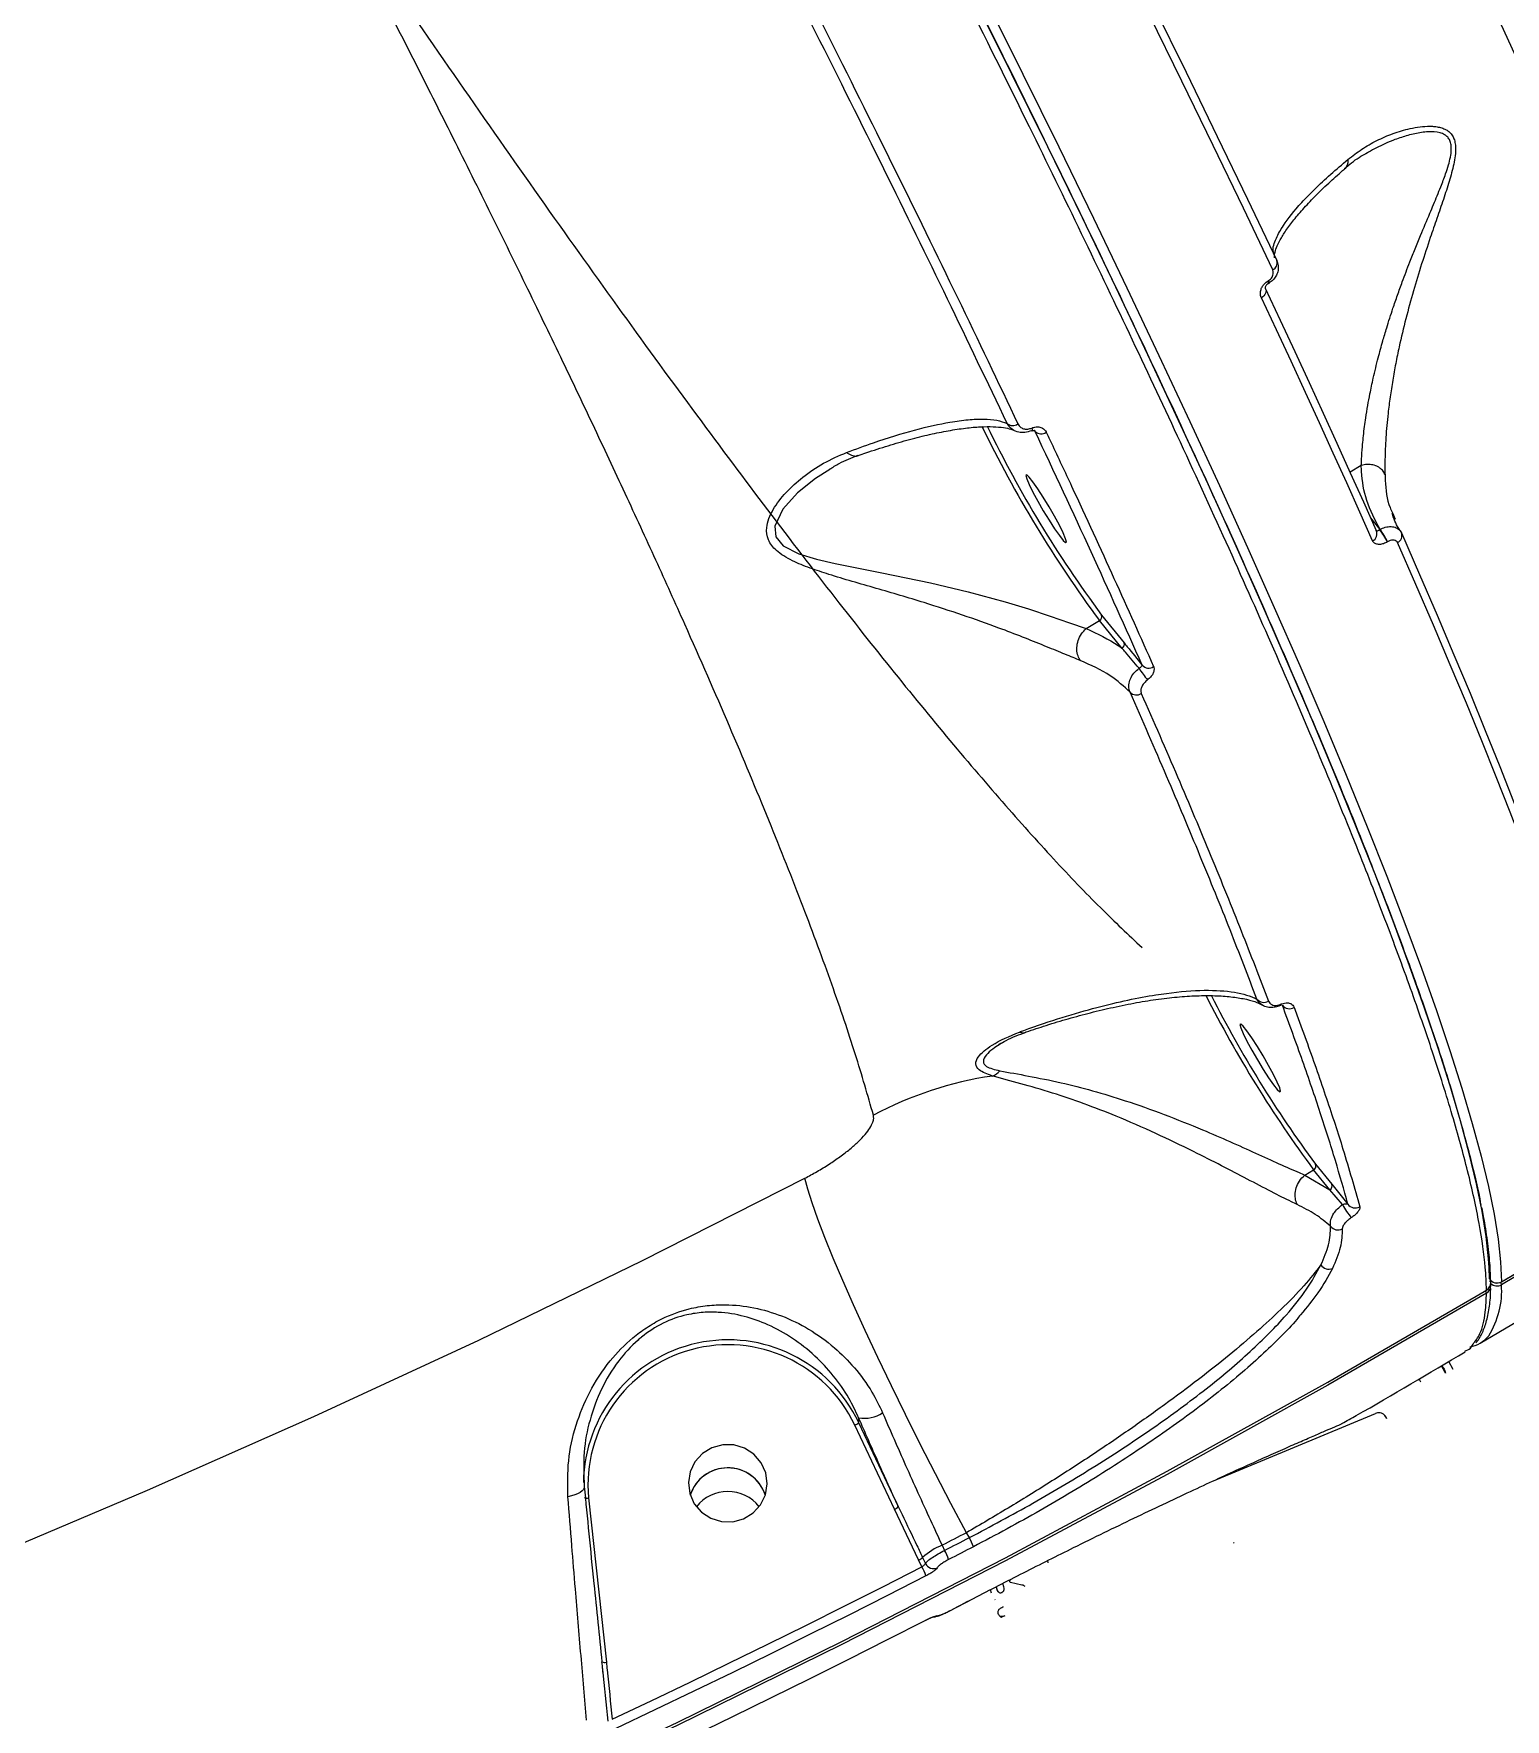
# Model space of a CAD drawing. Header units: millimetres. Extents: x -8607 to 7621, y -5747 to 4382.
# Drawn here: x 4200.6 to 4368.8, y -161.2 to 31.4 of the extents above; entities that cross this region are included whole.
import ezdxf

# ---------------------------------------------------------------- set-up
doc = ezdxf.new("R2010")
doc.units = ezdxf.units.MM
doc.layers.add('DIKOM_ОБЪЕКТ', color=7, linetype='Continuous')

msp = doc.modelspace()

# ---------------------------------------------------------------- linework, layer by layer
at = {"layer": 'DIKOM_ОБЪЕКТ', "color": 7, "linetype": 'Continuous', "lineweight": 15}
for p, q in [((4368.348, -111.213), (4783.217, 134.29)), ((4783.222, 133.96), (4368.353, -111.543)), ((4368.354, -111.196), (4783.223, 134.306)), ((4352.962, 17.744), (4352.841, 17.67)), ((4341.645, 3.131), (4341.734, 3.183)), ((4341.734, 2.86), (4341.822, 2.913)), ((4315.058, -14.049), (4314.892, -13.928)), ((4352.327, -17.961), (4351.049, -18.718)), ((4352.327, -17.961), (4352.334, -17.958)), ((4353.379, -23.921), (4354.458, -25.264)), ((4355.889, -23.35), (4356.217, -24.08)), ((4354.458, -25.264), (4354.486, -25.247)), ((4355.331, -26.663), (4355.303, -26.68)), ((4320.881, -36.578), (4320.885, -36.575)), ((4320.885, -36.575), (4322.413, -35.671)), ((4324.985, -38.833), (4322.413, -35.671)), ((4322.643, -35.037), (4325.214, -38.198)), ((4347.114, -97.781), (4348.96, -100.05)), ((4345.88, -99.01), (4345.883, -99.008)), ((4345.883, -99.008), (4346.884, -98.415)), ((4345.883, -99.008), (4348.73, -100.685)), ((4348.73, -100.685), (4346.884, -98.415)), ((4348.96, -100.05), (4350.8, -102.323)), ((4350.194, -102.384), (4348.73, -100.685)), ((4366.981, -110.86), (4366.944, -109.564)), ((4365.932, -118.21), (4380.08, -109.838)), ((4366.985, -110.873), (4366.981, -110.86)), ((4368.348, -111.213), (4368.354, -111.196)), ((4366.638, -112.152), (4366.632, -112.169)), ((4361.92, -121.588), (4361.483, -120.796)), ((4362.845, -121.227), (4362.332, -120.299)), ((4359.149, -122.676), (4358.934, -122.287)), ((4361.975, -121.657), (4361.92, -121.588)), ((4294.881, -126.738), (4294.881, -127.285)), ((4335.451, -133.931), (4353.959, -126.249)), ((4355.082, -126.563), (4355.027, -126.494)), ((4355.223, -126.823), (4355.168, -126.754)), ((4298.958, -137.18), (4294.428, -127.579)), ((4294.881, -127.285), (4299.411, -136.886)), ((4264.008, -135.888), (4266.04, -154.677)), ((4301.738, -142.975), (4298.958, -137.18)), ((4307.531, -140.439), (4307.19, -139.881)), ((4304.42, -141.314), (4304.699, -141.904)), ((4337.794, -141.066), (4337.739, -140.997)), ((4302.113, -143.77), (4301.738, -142.975)), ((4302.185, -142.698), (4302.513, -143.393)), ((4310.603, -146.104), (4310.675, -146.32)), ((4310.659, -146.173), (4310.603, -146.104)), ((4310.73, -146.389), (4310.659, -146.173)), ((4310.73, -146.389), (4310.675, -146.32)), ((4311.382, -145.741), (4311.352, -145.687)), ((4311.453, -145.957), (4311.382, -145.741)), ((4312.223, -145.517), (4313.545, -145.822)), ((4313.894, -146.036), (4313.839, -145.967)), ((4305.156, -148.861), (4307.991, -147.396)), ((4307.991, -147.396), (4307.996, -147.386)), ((4310.074, -146.781), (4309.944, -146.387)), ((4310.43, -147.49), (4310.485, -147.559)), ((4305.156, -148.861), (4305.162, -148.851)), ((4310.949, -149.329), (4311.004, -149.398)), ((4311.284, -149.534), (4311.228, -149.465))]:
    msp.add_line(p, q, dxfattribs=at)
at = {"layer": 'DIKOM_ОБЪЕКТ', "color": 7, "linetype": 'Continuous', "lineweight": 15, "flags": 128}
for points in [[(4312.776, 65.881), (4316.893, 57.824), (4320.906, 49.901), (4324.814, 42.117), (4328.613, 34.477), (4332.3, 26.986), (4335.873, 19.651), (4339.329, 12.475), (4342.667, 5.464)], [(4342.202, 4.414), (4338.856, 11.44), (4335.392, 18.631), (4331.811, 25.983), (4328.116, 33.49), (4324.309, 41.147), (4320.393, 48.948), (4316.37, 56.889), (4312.244, 64.964)], [(4366.944, -109.564), (4366.881, -108.586), (4366.598, -106.017), (4366.134, -103.154), (4365.489, -99.999), (4364.664, -96.556), (4363.658, -92.828), (4362.474, -88.816), (4361.112, -84.525), (4359.573, -79.959), (4357.858, -75.121), (4355.97, -70.015), (4353.909, -64.646), (4351.677, -59.018), (4349.276, -53.135), (4346.708, -47.004), (4343.976, -40.628), (4341.082, -34.014), (4338.027, -27.167), (4334.815, -20.092), (4331.449, -12.796), (4327.93, -5.285), (4324.263, 2.435), (4320.45, 10.358), (4316.494, 18.476), (4312.399, 26.783), (4308.169, 35.272)], [(4309.4, 35.284), (4313.641, 26.775), (4317.746, 18.448), (4321.711, 10.31), (4325.533, 2.369), (4329.209, -5.37), (4332.736, -12.899), (4336.111, -20.212), (4339.33, -27.304), (4342.392, -34.167), (4345.294, -40.797), (4348.032, -47.188), (4350.606, -53.334), (4353.012, -59.231), (4355.25, -64.872), (4357.316, -70.254), (4359.209, -75.372), (4360.927, -80.222), (4362.47, -84.799), (4363.836, -89.1), (4365.023, -93.121), (4366.03, -96.859), (4366.858, -100.31), (4367.504, -103.472), (4367.969, -106.342), (4368.253, -108.917), (4368.354, -111.196)], [(4367.718, 33.721), (4370.819, 26.908), (4373.762, 20.323), (4376.545, 13.973), (4379.163, 7.862), (4381.616, 1.998), (4383.901, -3.615), (4386.016, -8.972), (4387.958, -14.067), (4389.726, -18.895), (4391.319, -23.453), (4392.734, -27.736), (4393.971, -31.74), (4395.028, -35.462)], [(4341.345, 2.304), (4341.411, 2.178), (4341.442, 2.038), (4341.435, 1.889), (4341.393, 1.736), (4341.315, 1.585), (4341.206, 1.443), (4341.069, 1.314), (4340.91, 1.204)], [(4341.345, 2.304), (4343.055, -1.334), (4344.729, -4.922), (4346.368, -8.46), (4347.972, -11.948), (4349.54, -15.385), (4351.072, -18.77), (4352.568, -22.102), (4354.027, -25.381)], [(4341.712, 2.866), (4341.728, 2.859), (4341.734, 2.86)], [(4353.622, -26.547), (4352.16, -23.26), (4350.66, -19.92), (4349.125, -16.527), (4347.553, -13.082), (4345.945, -9.586), (4344.302, -6.039), (4342.624, -2.442), (4340.91, 1.204)], [(4314.67, -13.978), (4314.658, -13.981), (4314.63, -13.976)], [(4314.681, -13.66), (4314.697, -13.74), (4314.706, -13.81), (4314.709, -13.869), (4314.706, -13.916), (4314.696, -13.951), (4314.68, -13.973), (4314.67, -13.978)], [(4291.571, -18.397), (4289.929, -19.417), (4287.887, -21.068), (4286.212, -22.948), (4285.305, -24.865), (4285.411, -26.1), (4286.25, -27.119), (4288.055, -28.04), (4290.043, -28.646), (4292.181, -29.138), (4297.547, -30.209), (4303.087, -31.34), (4307.412, -32.367), (4311.629, -33.515), (4314.286, -34.324), (4316.774, -35.141), (4318.977, -35.907), (4320.881, -36.578), (4320.881, -36.578), (4320.881, -36.578)], [(4313.991, -19.082), (4314.085, -19.455), (4314.359, -20.107), (4314.791, -20.982), (4315.346, -22.012), (4315.979, -23.112), (4316.639, -24.193), (4317.272, -25.168), (4317.827, -25.958), (4318.259, -26.498), (4318.533, -26.745), (4318.627, -26.679), (4318.533, -26.306), (4318.259, -25.654), (4317.827, -24.779), (4317.272, -23.749), (4316.639, -22.649), (4315.979, -21.568), (4315.346, -20.593), (4314.791, -19.803), (4314.359, -19.263), (4314.085, -19.016), (4313.991, -19.082)], [(4370.816, -61.405), (4369.33, -57.532), (4367.755, -53.525), (4366.091, -49.385), (4364.341, -45.113), (4362.504, -40.712), (4360.581, -36.183), (4358.573, -31.529), (4356.481, -26.752)], [(4356.915, -25.632), (4359.002, -30.399), (4361.006, -35.043), (4362.925, -39.561), (4364.758, -43.953), (4366.504, -48.215), (4368.164, -52.346), (4369.735, -56.345), (4371.218, -60.209)], [(4343.148, -79.486), (4343.145, -79.527), (4343.139, -79.563), (4343.129, -79.592), (4343.117, -79.615), (4343.101, -79.632), (4343.081, -79.642), (4343.059, -79.646), (4343.034, -79.644)], [(4338.462, -81.826), (4338.556, -82.2), (4338.83, -82.851), (4339.262, -83.727), (4339.817, -84.756), (4340.45, -85.856), (4341.11, -86.938), (4341.743, -87.913), (4342.298, -88.702), (4342.73, -89.242), (4343.004, -89.489), (4343.098, -89.424), (4343.004, -89.05), (4342.73, -88.399), (4342.298, -87.523), (4341.743, -86.493), (4341.11, -85.393), (4340.45, -84.312), (4339.817, -83.337), (4339.262, -82.547), (4338.83, -82.007), (4338.556, -81.76), (4338.462, -81.826)], [(4194.417, -143.113), (4213.59, -135.031), (4232.614, -126.614), (4251.483, -117.863), (4270.189, -108.782), (4288.728, -99.374)], [(4307.19, -139.881), (4305.412, -136.525), (4303.651, -133.136), (4301.922, -129.746), (4300.24, -126.384), (4298.622, -123.083), (4297.083, -119.871), (4295.635, -116.778), (4294.293, -113.833), (4293.068, -111.063), (4291.972, -108.491), (4291.015, -106.143), (4290.205, -104.039), (4289.551, -102.199), (4289.057, -100.639), (4288.728, -99.374)], [(4197.185, -195.236), (4216.639, -187.309), (4235.95, -179.049), (4255.112, -170.459), (4274.12, -161.543), (4292.967, -152.302), (4311.648, -142.74), (4330.157, -132.858), (4348.489, -122.662), (4366.638, -112.152)], [(4366.638, -112.5), (4348.489, -123.009), (4330.157, -133.206), (4311.648, -143.087), (4292.967, -152.65), (4274.12, -161.891), (4255.112, -170.807), (4235.95, -179.397), (4216.639, -187.656), (4197.185, -195.584)], [(4349.952, -127.489), (4349.988, -127.477), (4350.16, -127.399)], [(4275.581, -135.403), (4276.096, -136.558), (4276.92, -137.524), (4277.987, -138.222), (4279.21, -138.596), (4280.491, -138.615), (4281.725, -138.278), (4282.813, -137.612), (4283.666, -136.671), (4284.216, -135.531), (4284.417, -134.286), (4284.254, -133.035), (4283.74, -131.879), (4282.916, -130.914), (4281.849, -130.216), (4280.625, -129.842), (4279.345, -129.823), (4278.11, -130.16), (4277.023, -130.826), (4276.169, -131.767), (4275.62, -132.906), (4275.418, -134.152), (4275.581, -135.403)], [(4263.511, -134.584), (4263.499, -134.758), (4263.415, -134.935), (4263.26, -135.109), (4263.04, -135.275), (4262.761, -135.429), (4262.43, -135.565), (4262.058, -135.68), (4261.656, -135.771)], [(4307.19, -139.881), (4306.844, -140.061), (4306.498, -140.24), (4306.152, -140.419), (4305.806, -140.598), (4305.459, -140.777), (4305.113, -140.956), (4304.767, -141.135), (4304.42, -141.314)], [(4304.699, -141.904), (4305.053, -141.721), (4305.407, -141.538), (4305.761, -141.355), (4306.115, -141.172), (4306.469, -140.989), (4306.823, -140.806), (4307.177, -140.623), (4307.531, -140.439)], [(4307.996, -141.476), (4307.642, -141.66), (4307.288, -141.843), (4306.934, -142.027), (4306.58, -142.21), (4306.225, -142.393), (4305.871, -142.576), (4305.516, -142.759), (4305.162, -142.942)], [(4266.702, -161.192), (4271.16, -159.077), (4275.609, -156.944), (4280.049, -154.793), (4284.48, -152.624), (4288.902, -150.437), (4293.315, -148.233), (4297.718, -146.01), (4302.113, -143.77)], [(4302.574, -144.811), (4298.176, -147.053), (4293.769, -149.277), (4289.352, -151.483), (4284.926, -153.672), (4280.492, -155.842), (4276.048, -157.995), (4271.595, -160.13), (4267.134, -162.247)], [(4305.162, -148.851), (4305.516, -148.669), (4305.871, -148.486), (4306.225, -148.303), (4306.579, -148.119), (4306.934, -147.936), (4307.288, -147.753), (4307.642, -147.569), (4307.996, -147.386)], [(4267.134, -167.287), (4271.595, -165.17), (4276.048, -163.035), (4280.492, -160.883), (4284.926, -158.712), (4289.352, -156.523), (4293.769, -154.317), (4298.176, -152.093), (4302.574, -149.851)]]:
    msp.add_lwpolyline(points, dxfattribs=at)
at = {"layer": 'DIKOM_ОБЪЕКТ', "color": 7, "linetype": 'Continuous', "lineweight": 15}
for centre, radius, start, end in [((4341.883, 5.183), 0.833, 292.48477, 19.72294), ((4341.178, 2.829), 0.557, 3.26547, 32.90783), ((4341.267, 2.881), 0.557, 3.26547, 32.90783), ((4434.238, 47.215), 139.194, 205.83138, 216.54618), ((4431.585, 45.639), 135.562, 205.83602, 216.52127), ((4312.5, -12.378), 1.001, 228.60307, 305.77301), ((4315.748, -13.35), 0.982, 225.40355, 306.28889), ((4353.279, -25.775), 0.845, 293.95947, 27.75039), ((4347.764, -30.221), 8.329, 25.15974, 36.51945), ((4347.792, -30.204), 8.329, 25.15974, 36.51945), ((4356.12, -25.968), 0.863, 294.72959, 22.88761), ((4322.184, -35.229), 0.498, 297.41345, 22.80667), ((4324.755, -38.391), 0.498, 297.41356, 22.80558), ((4337.353, -34.537), 12.323, 212.19543, 219.87943), ((4328.027, -40.106), 0.986, 221.54762, 304.7385), ((4326.629, -43.157), 0.999, 224.01271, 304.16186), ((4460.773, -14.234), 141.623, 206.96268, 216.46998), ((4454.17, -18.246), 133.367, 206.86778, 216.60938), ((4341.176, -78.275), 1.005, 219.33763, 302.15674), ((4344.116, -79.01), 1, 216.55056, 302.33168), ((4316.353, -129.373), 42.134, 98.44632, 118.00319), ((4309.339, -85.605), 2.247, 291.54565, 318.48661), ((4346.655, -97.974), 0.498, 297.41345, 22.80667), ((4348.501, -100.243), 0.498, 297.41356, 22.80558), ((4356.109, -99.49), 6.585, 206.071, 221.8073), ((4351.638, -101.762), 1.008, 213.81237, 300.9263), ((4349.661, -104.254), 1.033, 215.94701, 298.92142), ((4348.616, -108.68), 1.08, 213.9031, 292.68313), ((4366.124, -111.308), 1, 300.56828, 0.40151), ((4366.142, -111.305), 0.981, 300.33355, 0.33633), ((4366.142, -111.653), 0.982, 300.34742, 0.1661), ((4358.858, -112.258), 9.522, 327.53283, 4.30806), ((4367.839, -110.329), 1.008, 211.73728, 300.69229), ((4367.839, -110.352), 1, 211.38327, 300.61533), ((4367.471, -111.478), 0.57, 129.31188, 146.60104), ((4366.124, -111.655), 1, 359.58905, 9.98501), ((4367.838, -110.673), 1.011, 224.77589, 300.60052), ((4367.243, -111.804), 1.14, 13.24172, 28.20326), ((4365.507, -112.768), 1.163, 13.30872, 28.31702), ((4364.137, -115.176), 3.521, 279.66738, 321.47473), ((4279.947, -134.371), 16.531, 25.38346, 179.17185), ((4279.951, -134.416), 16.011, 25.2793, 185.27324), ((4295.575, -123.097), 3.706, 259.21248, 303.47352), ((4294.085, -126.554), 1.081, 288.49645, 317.45379), ((4279.918, -136.98), 4.516, 19.46109, 162.321), ((4279.918, -136.985), 4.518, 18.34384, 161.65616), ((4263.808, -135.163), 0.752, 246.66106, 285.38877), ((4279.918, -139.696), 4.537, 37.94324, 142.05676), ((4298.615, -136.155), 1.081, 288.49645, 317.45379), ((4302.899, -143.142), 5.362, 18.09482, 30.26447), ((4306.961, -147.914), 7.072, 111.05208, 132.47827), ((4300.034, -144.607), 5.391, 17.99456, 30.09948), ((4301.23, -141.655), 1.414, 291.05208, 312.47827), ((4297.462, -146.454), 5.369, 17.81951, 29.98793), ((4303.441, -142.939), 1.033, 206.08188, 294.51387), ((4303.398, -148.481), 0.992, 273.78976, 298.36781), ((4265.84, -153.953), 0.752, 246.66106, 285.38877)]:
    msp.add_arc(centre, radius, start, end, dxfattribs=at)
for points, knots in [([(4366.638, -112.152), (4366.609, -111.312), (4366.534, -109.106), (4365.893, -104.69), (4364.62, -98.86), (4362.82, -92.291), (4360.625, -85.303), (4358.035, -77.805), (4355.136, -69.97), (4351.632, -61.002), (4347.439, -50.781), (4342.55, -39.378), (4337.296, -27.552), (4331.891, -15.739), (4326.248, -3.708), (4320.481, 8.331), (4314.004, 21.6), (4306.755, 36.173), (4298.81, 51.85), (4290.691, 67.604), (4282.687, 82.909), (4274.627, 98.116), (4266.642, 113.003), (4258.041, 128.857), (4248.803, 145.69), (4239.078, 163.198), (4229.4, 180.43), (4220.081, 196.851), (4210.895, 212.883), (4201.967, 228.323), (4192.249, 244.982), (4181.733, 262.834), (4170.62, 281.497), (4159.748, 299.566), (4149.445, 316.52), (4139.443, 332.821), (4129.861, 348.291), (4119.732, 364.494), (4109.086, 381.345), (4098.159, 398.439), (4087.655, 414.681), (4077.868, 429.637), (4068.52, 443.755), (4059.713, 456.9), (4051.047, 469.689), (4045.461, 477.797), (4042.613, 481.931)], [0, 0, 0, 0, 0.0156509, 0.0410528, 0.0664547, 0.0899044, 0.1133542, 0.1348277, 0.1563011, 0.1771003, 0.2025022, 0.227904, 0.2513538, 0.2748036, 0.2962771, 0.3177505, 0.3385497, 0.3639515, 0.3893534, 0.4128032, 0.436253, 0.4577264, 0.4791999, 0.4999991, 0.5244807, 0.5489623, 0.5715463, 0.5941304, 0.614795, 0.6354597, 0.6554668, 0.6808687, 0.7062706, 0.7297205, 0.7531703, 0.7746438, 0.7961173, 0.8169165, 0.8423185, 0.8677204, 0.8911702, 0.9146201, 0.9360936, 0.9575671, 0.9783663, 1, 1, 1, 1]), ([(4043.726, 481.867), (4046.567, 477.742), (4052.933, 468.502), (4063.171, 453.363), (4074.389, 436.534), (4085.872, 419.059), (4097.557, 401.036), (4109.392, 382.544), (4121.342, 363.637), (4133.388, 344.34), (4145.509, 324.691), (4157.667, 304.755), (4169.804, 284.625), (4181.864, 264.395), (4193.662, 244.375), (4205.18, 224.603), (4216.411, 205.105), (4227.467, 185.689), (4238.303, 166.438), (4248.87, 147.437), (4259.266, 128.503), (4269.456, 109.686), (4279.413, 91.028), (4288.984, 72.818), (4298.123, 55.139), (4306.788, 38.074), (4314.948, 21.683), (4322.578, 6.007), (4329.677, -8.942), (4336.226, -23.125), (4342.197, -36.477), (4347.56, -48.934), (4351.994, -59.72), (4355.615, -69), (4358.555, -76.973), (4361.065, -84.28), (4363.18, -91.012), (4364.804, -97.009), (4365.737, -100.829), (4365.989, -102.409), (4365.995, -102.451)], [0, 0, 0, 0, 0.0226412, 0.0507262, 0.0788997, 0.1071183, 0.1353369, 0.1635104, 0.1915954, 0.2196804, 0.2478539, 0.2760725, 0.3042911, 0.3324646, 0.3605496, 0.3875994, 0.4147283, 0.4418974, 0.4690665, 0.4961954, 0.5232452, 0.5513301, 0.5795036, 0.6077221, 0.6359406, 0.6641141, 0.692199, 0.7202839, 0.7484574, 0.7766759, 0.8048944, 0.8330679, 0.8611528, 0.8839097, 0.9066901, 0.9294705, 0.9522274, 0.9757827, 0.9993641, 1, 1, 1, 1]), ([(4296.57, -92.172), (4295.92, -89.904), (4294.617, -85.36), (4291.892, -77.339), (4288.603, -68.441), (4284.695, -58.591), (4280.191, -47.837), (4275.783, -37.775), (4271.729, -28.795), (4268.219, -21.174), (4264.51, -13.269), (4260.625, -5.126), (4256.575, 3.23), (4252.362, 11.798), (4247.971, 20.609), (4243.418, 29.63), (4238.714, 38.839), (4233.069, 49.767), (4226.371, 62.563), (4218.602, 77.184), (4210.612, 92.012), (4202.542, 106.797), (4194.333, 121.652), (4186.067, 136.439), (4177.419, 151.739), (4168.391, 167.534), (4159.036, 183.718), (4149.614, 199.837), (4140.283, 215.631), (4130.967, 231.236), (4121.749, 246.52), (4112.263, 262.088), (4102.525, 277.903), (4092.602, 293.836), (4082.776, 309.439), (4073.202, 324.471), (4063.794, 339.075), (4054.627, 353.142), (4045.767, 366.576), (4037.212, 379.403), (4031.716, 387.521), (4028.965, 391.584)], [0, 0, 0, 0, 0.0313442, 0.0627863, 0.0943729, 0.1260597, 0.1578952, 0.1898332, 0.2088969, 0.2279605, 0.2471123, 0.2662641, 0.2851552, 0.3040463, 0.3230231, 0.3419999, 0.3608337, 0.3796886, 0.4078365, 0.436055, 0.4634313, 0.4908725, 0.5172469, 0.5436791, 0.5696677, 0.5978616, 0.6261261, 0.6535469, 0.6810325, 0.7074494, 0.733924, 0.7599541, 0.788218, 0.8165526, 0.8440412, 0.8715946, 0.8980763, 0.9246157, 0.9507092, 0.9753315, 1, 1, 1, 1]), ([(4233.676, 48.57), (4235.275, 46.198), (4240.163, 38.942), (4248.051, 27.475), (4257.32, 14.196), (4266.253, 1.654), (4274.842, -10.159), (4283.043, -21.18), (4290.819, -31.357), (4298.142, -40.652), (4304.988, -49.029), (4311.36, -56.5), (4317.229, -63.023), (4322.603, -68.647), (4325.723, -71.563), (4327.275, -73.013)], [0, 0, 0, 0, 0.0388443, 0.1187901, 0.1987359, 0.2789336, 0.3592597, 0.4395858, 0.5197836, 0.5997294, 0.679675, 0.7598727, 0.8401987, 0.9205247, 1, 1, 1, 1]), ([(4311.838, -13.129), (4309.607, -8.444), (4305.138, 0.939), (4297.803, 15.899), (4290.043, 31.455), (4284.48, 42.343), (4281.695, 47.795)], [0, 0, 0, 0, 0.24825048, 0.49719022, 0.74823869, 1, 1, 1, 1]), ([(4282.873, 47.875), (4285.626, 42.486), (4291.14, 31.693), (4298.89, 16.163), (4306.285, 1.086), (4310.816, -8.427), (4313.085, -13.19)], [0, 0, 0, 0, 0.2482503, 0.4971899, 0.7482385, 1, 1, 1, 1]), ([(4350.809, 17.024), (4351.325, 17.425), (4352.362, 18.231), (4354.099, 19.212), (4355.952, 20.02), (4357.627, 20.521), (4359.047, 20.775), (4359.993, 20.838), (4360.731, 20.799), (4361.272, 20.713), (4361.787, 20.554), (4362.243, 20.307), (4362.618, 19.962), (4362.892, 19.522), (4363.059, 18.98), (4363.127, 18.295), (4363.075, 17.458), (4362.85, 16.184), (4362.389, 14.512), (4361.712, 12.44), (4360.974, 10.297), (4360.132, 7.843), (4359.219, 5.082), (4358.273, 1.988), (4357.405, -1.177), (4356.743, -3.957), (4356.258, -6.306), (4355.91, -8.226), (4355.616, -10.128), (4355.396, -11.857), (4355.241, -13.399), (4355.135, -14.765), (4355.065, -16.067), (4355.033, -17.211), (4355.026, -18.203), (4355.037, -18.747), (4355.042, -19.019)], [0, 0, 0, 0, 0.04552032, 0.09131522, 0.13793838, 0.18486023, 0.21185712, 0.23899696, 0.25267288, 0.26640942, 0.28044066, 0.29465043, 0.30771767, 0.32111507, 0.33419863, 0.34763977, 0.36523706, 0.38321304, 0.41819027, 0.45374198, 0.4902483, 0.52692351, 0.57630503, 0.62601628, 0.67688741, 0.72823822, 0.75922688, 0.79037479, 0.8220959, 0.85405422, 0.87926249, 0.90462958, 0.93054678, 0.95667851, 0.97826808, 1, 1, 1, 1]), ([(4352.334, -17.958), (4352.334, -17.957), (4352.342, -17.698), (4352.365, -17.149), (4352.416, -16.327), (4352.511, -15.146), (4352.648, -13.892), (4352.86, -12.381), (4353.063, -11.134), (4353.343, -9.624), (4353.727, -7.808), (4354.22, -5.781), (4354.746, -3.857), (4355.305, -1.974), (4355.866, -0.227), (4356.469, 1.528), (4357.108, 3.299), (4357.783, 5.069), (4358.486, 6.834), (4359.248, 8.691), (4360.101, 10.714), (4360.877, 12.556), (4361.486, 14.059), (4361.932, 15.233), (4362.3, 16.364), (4362.534, 17.292), (4362.639, 18.07), (4362.611, 18.711), (4362.475, 19.199), (4362.22, 19.591), (4361.841, 19.892), (4361.119, 20.178), (4360.382, 20.212), (4359.592, 20.159), (4358.765, 20.054), (4357.487, 19.749), (4356.153, 19.291), (4355.023, 18.82), (4354.071, 18.36), (4353.38, 18.002), (4353.02, 17.78), (4352.962, 17.744)], [0, 0, 0, 0, 0.00002531, 0.02294615, 0.04601189, 0.06303856, 0.10783128, 0.12889269, 0.15719088, 0.18274556, 0.21696262, 0.26054999, 0.29569823, 0.3230087, 0.36396515, 0.3915637, 0.41958732, 0.46182464, 0.48998285, 0.51858889, 0.56672645, 0.60557905, 0.62520127, 0.65463833, 0.67481439, 0.69303066, 0.71161158, 0.72467386, 0.73817877, 0.7511871, 0.76468217, 0.78105243, 0.81831423, 0.82271602, 0.84217146, 0.88127253, 0.91897269, 0.944109, 0.96943956, 0.99505189, 1, 1, 1, 1]), ([(4350.41, 15.993), (4350.946, 16.438), (4351.742, 17.099), (4352.66, 17.587), (4352.96, 17.746)], [0, 0, 0, 0, 0.6740048, 1, 1, 1, 1]), ([(4342.392, 6.207), (4342.344, 6.312), (4342.136, 6.764), (4342.494, 7.873), (4343.475, 9.68), (4345.008, 11.59), (4346.988, 13.624), (4348.736, 15.264), (4350.134, 16.451), (4350.809, 17.024)], [0, 0, 0, 0, 0.0605008, 0.2609559, 0.4178038, 0.6500446, 0.7688224, 0.8884817, 1, 1, 1, 1]), ([(4342.418, 5.793), (4342.418, 5.793), (4342.416, 5.794), (4342.388, 5.869), (4342.414, 6.271), (4342.608, 6.926), (4343.022, 7.808), (4343.679, 8.875), (4344.591, 10.105), (4345.751, 11.466), (4347.154, 12.938), (4348.683, 14.416), (4349.858, 15.448), (4350.396, 15.92)], [0, 0, 0, 0, 0.0253486, 0.1318445, 0.2250337, 0.3239564, 0.4226839, 0.5234113, 0.6243507, 0.7243543, 0.822679, 0.9189263, 1, 1, 1, 1]), ([(4350.809, 17.024), (4350.811, 16.96), (4350.818, 16.752), (4350.765, 16.467), (4350.639, 16.195), (4350.52, 16.023), (4350.424, 15.947), (4350.393, 15.923)], [0, 0, 0, 0, 0.1428954, 0.4647566, 0.6787141, 0.8988764, 1, 1, 1, 1]), ([(4341.734, 3.183), (4341.812, 3.237), (4341.968, 3.345), (4342.139, 3.568), (4342.252, 3.817), (4342.292, 4.096), (4342.254, 4.296), (4342.208, 4.398), (4342.202, 4.414)], [0, 0, 0, 0, 0.1673343, 0.3344543, 0.509132, 0.7130655, 0.9577286, 1, 1, 1, 1]), ([(4342.667, 5.464), (4342.682, 5.432), (4342.786, 5.212), (4342.879, 4.783), (4342.814, 4.199), (4342.599, 3.687), (4342.264, 3.238), (4341.956, 3.026), (4341.801, 2.918)], [0, 0, 0, 0, 0.0391395, 0.2683184, 0.4663917, 0.6436366, 0.8199332, 1, 1, 1, 1]), ([(4340.91, 1.204), (4340.9, 1.226), (4340.829, 1.385), (4340.772, 1.7), (4340.84, 2.144), (4341.02, 2.535), (4341.285, 2.881), (4341.525, 3.048), (4341.645, 3.131)], [0, 0, 0, 0, 0.0392374, 0.287234, 0.4951935, 0.6709996, 0.8353028, 1, 1, 1, 1]), ([(4341.712, 2.866), (4341.69, 2.852), (4341.647, 2.825), (4341.564, 2.759), (4341.476, 2.669), (4341.398, 2.557), (4341.346, 2.434), (4341.337, 2.351), (4341.344, 2.309), (4341.345, 2.304)], [0, 0, 0, 0, 0.0552692, 0.109801, 0.2436747, 0.4175578, 0.6517925, 0.9518587, 1, 1, 1, 1]), ([(4293.506, -16.446), (4294.54, -16.066), (4297.358, -15.03), (4301.421, -13.8), (4304.92, -13.017), (4307.443, -12.682), (4309.232, -12.612), (4310.743, -12.736), (4311.473, -12.997), (4311.838, -13.129)], [0, 0, 0, 0, 0.112802, 0.3073762, 0.5062352, 0.6276293, 0.7498295, 0.8744993, 1, 1, 1, 1]), ([(4314.63, -13.976), (4314.378, -14.06), (4313.885, -14.226), (4313.118, -14.168), (4312.42, -13.865), (4312.018, -13.45), (4311.864, -13.174), (4311.838, -13.129)], [0, 0, 0, 0, 0.22339789, 0.43766818, 0.68497801, 0.94883975, 1, 1, 1, 1]), ([(4313.085, -13.19), (4313.183, -13.339), (4313.355, -13.601), (4313.786, -13.781), (4314.231, -13.813), (4314.53, -13.711), (4314.681, -13.66)], [0, 0, 0, 0, 0.3292165, 0.5797724, 0.7886019, 1, 1, 1, 1]), ([(4294.86, -16.805), (4295.139, -16.705), (4296.33, -16.277), (4298.291, -15.657), (4300.74, -14.947), (4303.038, -14.378), (4305.176, -13.944), (4307.121, -13.651), (4308.84, -13.501), (4310.304, -13.488), (4311.468, -13.593), (4312.295, -13.779), (4312.571, -13.907), (4312.697, -13.965)], [0, 0, 0, 0, 0.0286071, 0.1216806, 0.2168977, 0.3142836, 0.4136632, 0.5146209, 0.6164612, 0.7180441, 0.8194842, 0.9180786, 1, 1, 1, 1]), ([(4314.671, -13.98), (4314.682, -13.975), (4314.727, -13.952), (4314.81, -13.933), (4314.902, -13.924), (4314.978, -13.938), (4314.989, -13.946), (4314.996, -13.951)], [0, 0, 0, 0, 0.0389207, 0.1704573, 0.3534685, 0.6041303, 1, 1, 1, 1]), ([(4314.681, -13.66), (4314.84, -13.606), (4315.154, -13.501), (4315.62, -13.538), (4316.031, -13.723), (4316.243, -13.966), (4316.321, -14.124), (4316.329, -14.142)], [0, 0, 0, 0, 0.2147712, 0.4259281, 0.681714, 0.9641494, 1, 1, 1, 1]), ([(4315.058, -14.049), (4315.051, -14.008), (4315.044, -13.967), (4314.997, -13.951), (4314.996, -13.951)], [0, 0, 0, 0, 0.98932651, 1, 1, 1, 1]), ([(4327.289, -40.76), (4325.387, -36.506), (4321.577, -27.985), (4317.233, -18.699), (4315.058, -14.049)], [0, 0, 0, 0, 0.4992722, 1, 1, 1, 1]), ([(4316.329, -14.142), (4316.525, -14.557), (4317.503, -16.635), (4320.151, -22.302), (4324.136, -30.948), (4327.104, -37.592), (4328.589, -40.917)], [0, 0, 0, 0, 0.0441427, 0.2207211, 0.6100162, 1, 1, 1, 1]), ([(4320.217, -40.221), (4320.15, -40.194), (4319.548, -39.957), (4318.252, -39.424), (4316.1, -38.534), (4313.635, -37.543), (4310.524, -36.352), (4306.736, -35.006), (4301.999, -33.477), (4296.81, -31.952), (4292.439, -30.717), (4289.294, -29.676), (4287.197, -28.828), (4285.47, -27.795), (4284.447, -26.471), (4284.244, -24.822), (4285.018, -22.919), (4286.542, -20.973), (4288.519, -19.193), (4290.84, -17.609), (4292.614, -16.835), (4293.506, -16.446)], [0, 0, 0, 0, 0.0056302, 0.050195, 0.0960217, 0.143343, 0.1917784, 0.2623064, 0.3349975, 0.4257397, 0.519189, 0.5587289, 0.5987864, 0.6438233, 0.6799326, 0.7160762, 0.7691291, 0.823202, 0.8784525, 0.9388515, 1, 1, 1, 1]), ([(4291.556, -18.374), (4291.914, -18.145), (4292.934, -17.491), (4294.075, -17.051), (4294.815, -16.765)], [0, 0, 0, 0, 0.3511081, 1, 1, 1, 1]), ([(4293.506, -16.446), (4293.539, -16.472), (4293.763, -16.649), (4294.194, -16.844), (4294.636, -16.905), (4294.822, -16.797), (4294.849, -16.781)], [0, 0, 0, 0, 0.07333, 0.5070934, 0.9265908, 1, 1, 1, 1]), ([(4354.486, -25.247), (4353.914, -24.174), (4352.831, -22.138), (4352.392, -19.565), (4352.336, -18.18), (4352.327, -17.961)], [0, 0, 0, 0, 0.4843397, 0.9185209, 1, 1, 1, 1]), ([(4355.042, -19.019), (4355.034, -18.996), (4354.969, -18.809), (4354.808, -18.55), (4354.528, -18.281), (4354.27, -18.105), (4353.976, -17.967), (4353.661, -17.872), (4353.327, -17.821), (4352.991, -17.818), (4352.653, -17.859), (4352.441, -17.925), (4352.334, -17.958)], [0, 0, 0, 0, 0.0258881, 0.2089857, 0.3064504, 0.4067414, 0.5042049, 0.6044947, 0.7019578, 0.8022473, 0.8997105, 1, 1, 1, 1]), ([(4355.042, -19.019), (4355.049, -19.226), (4355.096, -20.522), (4355.262, -22.03), (4355.793, -23.149), (4355.889, -23.35)], [0, 0, 0, 0, 0.1345154, 0.8443472, 1, 1, 1, 1]), ([(4354.486, -25.247), (4354.575, -25.201), (4354.87, -25.045), (4355.423, -24.9), (4356.068, -24.931), (4356.618, -25.174), (4356.816, -25.48), (4356.915, -25.632)], [0, 0, 0, 0, 0.0942627, 0.3122805, 0.5411904, 0.7714099, 1, 1, 1, 1]), ([(4356.865, -25.509), (4356.821, -25.447), (4356.411, -24.869), (4356.076, -24.18), (4355.882, -23.503), (4355.864, -23.44)], [0, 0, 0, 0, 0.0980796, 0.916941, 1, 1, 1, 1]), ([(4355.303, -26.68), (4355.237, -26.716), (4355.023, -26.834), (4354.63, -26.959), (4354.182, -26.971), (4353.81, -26.838), (4353.685, -26.644), (4353.622, -26.547)], [0, 0, 0, 0, 0.093152, 0.3038958, 0.5302269, 0.765188, 1, 1, 1, 1]), ([(4354.04, -25.396), (4354.043, -25.403), (4354.053, -25.421), (4354.122, -25.415), (4354.229, -25.381), (4354.328, -25.335), (4354.399, -25.298), (4354.436, -25.277), (4354.458, -25.264)], [0, 0, 0, 0, 0.1628063, 0.4538922, 0.7053909, 0.8502011, 0.9132876, 1, 1, 1, 1]), ([(4356.481, -26.752), (4356.438, -26.687), (4356.353, -26.556), (4356.099, -26.465), (4355.793, -26.473), (4355.522, -26.558), (4355.375, -26.639), (4355.331, -26.663)], [0, 0, 0, 0, 0.2336562, 0.4673227, 0.6955597, 0.9087114, 1, 1, 1, 1]), ([(4320.217, -40.221), (4320.196, -40.19), (4320.06, -39.99), (4319.864, -39.525), (4319.785, -38.761), (4319.942, -37.933), (4320.308, -37.152), (4320.69, -36.769), (4320.881, -36.578)], [0, 0, 0, 0, 0.0319477, 0.2048554, 0.4036422, 0.6024283, 0.8012141, 1, 1, 1, 1]), ([(4320.885, -36.575), (4322.169, -37.175), (4323.631, -37.857), (4324.838, -38.727), (4324.985, -38.833)], [0, 0, 0, 0, 0.8785802, 1, 1, 1, 1]), ([(4325.214, -38.198), (4325.335, -38.347), (4326.024, -39.195), (4326.717, -40.053), (4327.289, -40.76)], [0, 0, 0, 0, 0.1757249, 1, 1, 1, 1]), ([(4325.911, -43.851), (4325.193, -43.19), (4323.624, -41.744), (4321.416, -40.756), (4320.217, -40.221)], [0, 0, 0, 0, 0.4574472, 1, 1, 1, 1]), ([(4326.925, -41.102), (4326.409, -40.486), (4325.77, -39.721), (4325.112, -38.977), (4324.985, -38.833)], [0, 0, 0, 0, 0.8058733, 1, 1, 1, 1]), ([(4325.911, -43.851), (4325.885, -43.792), (4325.774, -43.539), (4325.725, -43.021), (4325.913, -42.32), (4326.311, -41.645), (4326.719, -41.284), (4326.925, -41.102)], [0, 0, 0, 0, 0.0735157, 0.3198243, 0.5507623, 0.773423, 1, 1, 1, 1]), ([(4326.925, -41.102), (4326.966, -41.076), (4327.013, -41.045), (4327.097, -40.985), (4327.18, -40.917), (4327.258, -40.836), (4327.287, -40.786), (4327.288, -40.765), (4327.289, -40.76)], [0, 0, 0, 0, 0.1599555, 0.1864954, 0.3964504, 0.6399172, 0.9173028, 1, 1, 1, 1]), ([(4328.589, -40.917), (4328.601, -40.948), (4328.653, -41.083), (4328.661, -41.36), (4328.528, -41.745), (4328.273, -42.124), (4328.022, -42.333), (4327.896, -42.438)], [0, 0, 0, 0, 0.07334, 0.3225289, 0.5550505, 0.7773837, 1, 1, 1, 1]), ([(4340.398, -78.912), (4339.401, -76.311), (4337.406, -71.104), (4333.94, -62.572), (4330.156, -53.556), (4327.327, -47.088), (4325.911, -43.851)], [0, 0, 0, 0, 0.248874, 0.4981941, 0.7488692, 1, 1, 1, 1]), ([(4327.896, -42.438), (4327.769, -42.544), (4327.515, -42.755), (4327.257, -43.139), (4327.119, -43.53), (4327.124, -43.814), (4327.177, -43.952), (4327.19, -43.983)], [0, 0, 0, 0, 0.2210992, 0.4418507, 0.6744982, 0.9251297, 1, 1, 1, 1]), ([(4327.19, -43.983), (4328.596, -47.199), (4331.412, -53.636), (4335.198, -62.653), (4338.687, -71.237), (4340.702, -76.495), (4341.71, -79.126)], [0, 0, 0, 0, 0.2488739, 0.4981939, 0.748869, 1, 1, 1, 1]), ([(4313.248, -82.668), (4313.417, -82.606), (4315.133, -81.98), (4318.214, -80.946), (4322.167, -79.811), (4325.715, -78.975), (4329.583, -78.266), (4333.533, -77.841), (4337.188, -77.931), (4339.304, -78.401), (4340.212, -78.825), (4340.398, -78.912)], [0, 0, 0, 0, 0.0115185, 0.1169982, 0.2229803, 0.3292411, 0.4351023, 0.6083265, 0.7820041, 0.9552829, 1, 1, 1, 1]), ([(4314.045, -82.667), (4314.803, -82.409), (4316.468, -81.844), (4318.911, -81.115), (4321.476, -80.425), (4324.093, -79.81), (4326.704, -79.287), (4329.236, -78.887), (4331.621, -78.622), (4333.844, -78.494), (4335.873, -78.506), (4337.702, -78.65), (4339.234, -78.915), (4340.372, -79.242), (4340.847, -79.484), (4341.045, -79.585)], [0, 0, 0, 0, 0.0514141, 0.1129034, 0.1788542, 0.2503574, 0.3293721, 0.4100614, 0.4939005, 0.580114, 0.6682963, 0.7585264, 0.8491815, 0.9371489, 1, 1, 1, 1]), ([(4343.034, -79.644), (4342.988, -79.664), (4342.769, -79.758), (4342.325, -79.875), (4341.715, -79.887), (4341.048, -79.681), (4340.616, -79.31), (4340.442, -78.993), (4340.398, -78.912)], [0, 0, 0, 0, 0.0398493, 0.1864879, 0.3714887, 0.5855176, 0.8948738, 1, 1, 1, 1]), ([(4341.71, -79.126), (4341.808, -79.287), (4341.953, -79.527), (4342.376, -79.647), (4342.721, -79.633), (4342.988, -79.557), (4343.12, -79.498), (4343.148, -79.486)], [0, 0, 0, 0, 0.44560859, 0.66233718, 0.83648548, 0.96573309, 1, 1, 1, 1]), ([(4343.148, -79.486), (4343.178, -79.473), (4343.315, -79.412), (4343.594, -79.334), (4343.957, -79.32), (4344.401, -79.443), (4344.551, -79.69), (4344.651, -79.855)], [0, 0, 0, 0, 0.0349369, 0.1620442, 0.3362758, 0.5591676, 1, 1, 1, 1]), ([(4350.8, -102.323), (4350.343, -100.693), (4349.427, -97.432), (4347.68, -91.947), (4345.682, -86.065), (4344.103, -81.759), (4343.313, -79.605)], [0, 0, 0, 0, 0.2491442, 0.4986282, 0.7491414, 1, 1, 1, 1]), ([(4344.651, -79.855), (4344.755, -80.136), (4345.278, -81.543), (4346.581, -85.117), (4348.397, -90.325), (4350.459, -96.64), (4351.548, -100.485), (4352.155, -102.627)], [0, 0, 0, 0, 0.03216595, 0.1608352, 0.41820876, 0.67595696, 1, 1, 1, 1]), ([(4310.164, -87.696), (4309.588, -87.487), (4308.59, -87.125), (4308.139, -86.336), (4308.457, -85.559), (4309.19, -84.824), (4310.61, -83.79), (4312.139, -83.14), (4313.248, -82.668)], [0, 0, 0, 0, 0.191457, 0.3312427, 0.4704843, 0.5823749, 0.6969281, 1, 1, 1, 1]), ([(4310.919, -84.089), (4310.931, -84.08), (4311.132, -83.938), (4311.785, -83.588), (4312.798, -83.114), (4313.621, -82.828), (4314.011, -82.692)], [0, 0, 0, 0, 0.0192841, 0.3186445, 0.6769836, 1, 1, 1, 1]), ([(4313.248, -82.668), (4313.278, -82.677), (4313.492, -82.743), (4313.78, -82.789), (4313.983, -82.671), (4314.034, -82.641)], [0, 0, 0, 0, 0.1083933, 0.7753674, 1, 1, 1, 1]), ([(4310.942, -84.125), (4310.691, -84.286), (4310.107, -84.658), (4309.385, -85.313), (4308.997, -86.039), (4309.449, -86.718), (4310.44, -86.956), (4311.022, -87.095)], [0, 0, 0, 0, 0.13240491, 0.30724474, 0.510839, 0.71317197, 1, 1, 1, 1]), ([(4311.223, -83.951), (4311.2, -83.962), (4311.088, -84.013), (4311.006, -84.076), (4310.942, -84.125)], [0, 0, 0, 0, 0.20608101, 1, 1, 1, 1]), ([(4345.014, -102.385), (4344.794, -102.28), (4343.913, -101.861), (4342.072, -100.924), (4339.364, -99.508), (4336.357, -97.94), (4332.854, -96.161), (4328.785, -94.204), (4324.554, -92.355), (4320.586, -90.818), (4316.911, -89.571), (4313.263, -88.532), (4311.208, -87.977), (4310.164, -87.696)], [0, 0, 0, 0, 0.02759513, 0.11061205, 0.19683755, 0.27957087, 0.3647249, 0.4761302, 0.59194314, 0.68766003, 0.78545655, 0.89108141, 1, 1, 1, 1]), ([(4311.022, -87.095), (4312.076, -87.289), (4314.188, -87.677), (4317.879, -88.392), (4321.595, -89.347), (4325.551, -90.544), (4329.789, -92.056), (4333.825, -93.674), (4337.33, -95.191), (4340.281, -96.516), (4342.966, -97.74), (4344.777, -98.546), (4345.671, -98.923), (4345.88, -99.01), (4345.88, -99.01)], [0, 0, 0, 0, 0.1075122, 0.2153739, 0.31373, 0.4120632, 0.5267817, 0.6413685, 0.7248285, 0.808224, 0.8908979, 0.9734926, 0.9999871, 1, 1, 1, 1]), ([(4288.728, -99.374), (4289.195, -99.124), (4290.141, -98.617), (4291.492, -97.787), (4292.763, -96.921), (4293.888, -96.057), (4294.862, -95.198), (4295.636, -94.387), (4296.207, -93.626), (4296.511, -93.014), (4296.626, -92.527), (4296.589, -92.291), (4296.57, -92.172)], [0, 0, 0, 0, 0.1076319, 0.2179992, 0.3241974, 0.4332355, 0.5370583, 0.6438545, 0.7461635, 0.8516195, 0.9252159, 1, 1, 1, 1]), ([(4345.014, -102.385), (4344.997, -102.35), (4344.945, -102.244), (4344.817, -101.898), (4344.732, -101.287), (4344.868, -100.464), (4345.238, -99.638), (4345.657, -99.228), (4345.88, -99.01)], [0, 0, 0, 0, 0.03431827, 0.10611192, 0.32208031, 0.53804782, 0.75401474, 1, 1, 1, 1]), ([(4348.825, -104.86), (4348.267, -104.396), (4347.145, -103.464), (4345.726, -102.746), (4345.014, -102.385)], [0, 0, 0, 0, 0.4978629, 1, 1, 1, 1]), ([(4348.825, -104.86), (4348.803, -104.62), (4348.762, -104.178), (4349.125, -103.453), (4349.606, -102.85), (4349.994, -102.543), (4350.194, -102.384)], [0, 0, 0, 0, 0.3312176, 0.6077962, 0.7983105, 1, 1, 1, 1]), ([(4351.2, -103.88), (4351.073, -103.97), (4350.821, -104.149), (4350.491, -104.472), (4350.213, -104.84), (4350.179, -105.045), (4350.16, -105.158)], [0, 0, 0, 0, 0.1849053, 0.368597, 0.6500906, 1, 1, 1, 1]), ([(4350.194, -102.384), (4350.224, -102.371), (4350.276, -102.348), (4350.373, -102.316), (4350.505, -102.284), (4350.661, -102.276), (4350.754, -102.296), (4350.794, -102.319), (4350.8, -102.323)], [0, 0, 0, 0, 0.0726592, 0.1228186, 0.2789732, 0.5490133, 0.9247093, 1, 1, 1, 1]), ([(4352.155, -102.627), (4352.159, -102.644), (4352.181, -102.749), (4352.12, -102.978), (4351.876, -103.316), (4351.565, -103.621), (4351.322, -103.794), (4351.2, -103.88)], [0, 0, 0, 0, 0.0639347, 0.3885906, 0.6455869, 0.8222987, 1, 1, 1, 1]), ([(4367.124, -111.3), (4367.103, -110.575), (4367.061, -109.104), (4366.769, -106.553), (4366.458, -104.44), (4366.184, -103.091), (4366.118, -102.768)], [0, 0, 0, 0, 0.2972505, 0.6027681, 0.9047771, 1, 1, 1, 1]), ([(4347.719, -109.282), (4348.06, -108.493), (4348.747, -106.904), (4348.799, -105.545), (4348.825, -104.86)], [0, 0, 0, 0, 0.4964823, 1, 1, 1, 1]), ([(4350.16, -105.158), (4350.135, -105.847), (4350.084, -107.236), (4349.384, -108.859), (4349.032, -109.677)], [0, 0, 0, 0, 0.49649265, 1, 1, 1, 1]), ([(4347.719, -109.282), (4347.111, -110.06), (4345.895, -111.616), (4343.352, -114.212), (4340.458, -116.873), (4337.3, -119.548), (4333.766, -122.351), (4329.883, -125.252), (4325.709, -128.213), (4321.299, -131.195), (4316.702, -134.159), (4311.982, -137.08), (4308.786, -138.949), (4307.19, -139.881)], [0, 0, 0, 0, 0.1033753, 0.2067505, 0.294607, 0.3827354, 0.4705918, 0.5587486, 0.6471803, 0.7353371, 0.8234665, 0.9118705, 1, 1, 1, 1]), ([(4307.531, -140.439), (4309.97, -139.144), (4313.66, -137.184), (4318.464, -134.379), (4323.145, -131.522), (4327.596, -128.591), (4331.704, -125.655), (4335.544, -122.732), (4338.959, -119.847), (4341.862, -117.058), (4344.099, -114.661), (4346.226, -112.009), (4347.219, -110.196), (4347.719, -109.282)], [0, 0, 0, 0, 0.1312176, 0.1985366, 0.2663506, 0.3975679, 0.4649063, 0.5327453, 0.6634786, 0.7305666, 0.7981511, 0.8982446, 1, 1, 1, 1]), ([(4349.032, -109.677), (4348.543, -110.587), (4347.64, -112.266), (4346.085, -114.13), (4345.374, -114.983)], [0, 0, 0, 0, 0.54255264, 1, 1, 1, 1]), ([(4365.425, -118.184), (4365.461, -118.147), (4365.781, -117.824), (4366.205, -116.983), (4366.704, -115.651), (4367, -113.987), (4367.136, -112.647), (4367.116, -111.778), (4367.114, -111.65)], [0, 0, 0, 0, 0.0275146, 0.2416978, 0.4689507, 0.7096372, 0.9569976, 1, 1, 1, 1]), ([(4365.107, -118.328), (4365.392, -117.963), (4366.069, -117.093), (4366.533, -115.071), (4366.608, -113.244), (4366.638, -112.5)], [0, 0, 0, 0, 0.300267, 0.7150651, 1, 1, 1, 1]), ([(4261.656, -135.771), (4261.629, -134.392), (4261.574, -131.59), (4262.479, -127.582), (4264.036, -123.747), (4266.201, -120.392), (4268.544, -117.964), (4270.626, -116.411), (4272.772, -115.175), (4275.174, -114.308), (4277.6, -113.883), (4280.093, -113.768), (4282.951, -114.093), (4286.132, -115.033), (4289.223, -116.542), (4292.021, -118.542), (4294.456, -120.977), (4296.329, -123.502), (4297.232, -125.383), (4297.619, -126.189)], [0, 0, 0, 0, 0.0747582, 0.1519095, 0.2273908, 0.3051764, 0.3688496, 0.4010394, 0.4343296, 0.4904571, 0.5278011, 0.5660845, 0.6301027, 0.6957657, 0.7637287, 0.8332237, 0.8928272, 0.9540615, 1, 1, 1, 1]), ([(4294.881, -126.738), (4294.523, -125.984), (4293.695, -124.24), (4292.002, -121.855), (4289.838, -119.544), (4287.332, -117.583), (4284.627, -116.085), (4281.811, -115.081), (4279.325, -114.662), (4277.106, -114.669), (4275.002, -114.965), (4272.497, -115.827), (4270.656, -117.029), (4268.932, -118.476), (4267.183, -120.406), (4265.363, -123.461), (4264.085, -126.947), (4263.361, -130.667), (4263.46, -133.267), (4263.511, -134.584)], [0, 0, 0, 0, 0.046576, 0.1076517, 0.1703349, 0.2401473, 0.3113885, 0.3759946, 0.4419154, 0.477991, 0.5149274, 0.5671124, 0.6186598, 0.6279728, 0.6895032, 0.7654808, 0.8439892, 0.9210179, 1, 1, 1, 1]), ([(4345.374, -114.983), (4345.241, -115.155), (4344.605, -115.972), (4343.077, -117.536), (4340.908, -119.647), (4338.414, -121.841), (4335.688, -124.064), (4332.758, -126.296), (4329.639, -128.533), (4326.308, -130.792), (4322.834, -133.027), (4319.264, -135.213), (4315.61, -137.347), (4311.845, -139.452), (4309.282, -140.8), (4307.996, -141.476)], [0, 0, 0, 0, 0.0212856, 0.1012325, 0.1817363, 0.2639988, 0.3468699, 0.4270698, 0.5078327, 0.5903701, 0.6735195, 0.7536911, 0.8344209, 0.9169077, 1, 1, 1, 1]), ([(4350.118, -127.409), (4350.666, -127.1), (4355.401, -124.435), (4360.072, -121.66), (4364.202, -119.206)], [0, 0, 0, 0, 0.1158854, 1, 1, 1, 1]), ([(4364.153, -119.122), (4364.392, -119.043), (4364.788, -118.911), (4365.016, -118.494), (4365.107, -118.328)], [0, 0, 0, 0, 0.601222, 1, 1, 1, 1]), ([(4361.529, -120.769), (4361.603, -120.864), (4361.809, -121.127), (4361.91, -121.45), (4361.975, -121.657)], [0, 0, 0, 0, 0.3599698, 1, 1, 1, 1]), ([(4299.411, -136.886), (4298.641, -135.194), (4297.087, -131.78), (4295.621, -128.429), (4294.881, -126.738)], [0, 0, 0, 0, 0.4956378, 1, 1, 1, 1]), ([(4297.619, -126.189), (4298.488, -128.183), (4300.25, -132.229), (4302.572, -137.346), (4303.974, -140.356), (4304.42, -141.314)], [0, 0, 0, 0, 0.3984801, 0.8085148, 1, 1, 1, 1]), ([(4355.168, -126.754), (4355.125, -126.66), (4355.04, -126.472), (4354.794, -126.273), (4354.495, -126.169), (4354.202, -126.168), (4354.028, -126.226), (4353.959, -126.249)], [0, 0, 0, 0, 0.21471, 0.4295475, 0.644342, 0.8590361, 1, 1, 1, 1]), ([(4355.075, -126.57), (4355.092, -126.586), (4355.164, -126.654), (4355.198, -126.75), (4355.223, -126.823)], [0, 0, 0, 0, 0.2366634, 1, 1, 1, 1]), ([(4307.996, -147.386), (4309.918, -146.395), (4313.795, -144.398), (4318.785, -141.902), (4322.966, -139.847), (4326.381, -138.195), (4329.689, -136.617), (4332.818, -135.148), (4335.732, -133.798), (4338.428, -132.566), (4340.915, -131.444), (4343.133, -130.456), (4345.06, -129.607), (4346.692, -128.894), (4348.061, -128.302), (4348.708, -128.024), (4349.032, -127.884)], [0, 0, 0, 0, 0.1013046, 0.2043245, 0.2693234, 0.3347703, 0.4016321, 0.4689837, 0.5341683, 0.5998078, 0.6668825, 0.7344532, 0.7996653, 0.8653309, 0.9324208, 1, 1, 1, 1]), ([(4349.032, -127.884), (4349.383, -127.734), (4350.055, -127.446), (4350.111, -127.421), (4350.137, -127.409)], [0, 0, 0, 0, 0.521612, 1, 1, 1, 1]), ([(4263.511, -134.584), (4263.685, -136.369), (4264.036, -139.969), (4264.565, -145.223), (4265.07, -150.139), (4265.384, -153.137), (4265.542, -154.643)], [0, 0, 0, 0, 0.2794484, 0.5634184, 0.7807131, 1, 1, 1, 1]), ([(4263.786, -161.307), (4263.571, -158.849), (4263.135, -153.862), (4262.571, -147.141), (4262.073, -141.048), (4261.802, -137.624), (4261.656, -135.771)], [0, 0, 0, 0, 0.2848617, 0.5777505, 0.7715673, 1, 1, 1, 1]), ([(4299.411, -136.886), (4299.552, -137.185), (4300.257, -138.678), (4301.196, -140.61), (4301.972, -142.249), (4302.185, -142.698)], [0, 0, 0, 0, 0.1536566, 0.7682989, 1, 1, 1, 1]), ([(4302.513, -143.393), (4302.519, -143.381), (4302.569, -143.294), (4302.776, -143.079), (4303.277, -142.705), (4303.944, -142.292), (4304.447, -142.033), (4304.699, -141.904)], [0, 0, 0, 0, 0.0371036, 0.2779664, 0.518759, 0.7593438, 1, 1, 1, 1]), ([(4302.113, -143.77), (4302.161, -143.739), (4302.256, -143.675), (4302.379, -143.572), (4302.47, -143.477), (4302.505, -143.42), (4302.512, -143.396), (4302.513, -143.393)], [0, 0, 0, 0, 0.2402524, 0.4811513, 0.7222767, 0.962856, 1, 1, 1, 1]), ([(4303.869, -143.879), (4303.865, -143.886), (4303.837, -143.942), (4303.716, -144.078), (4303.419, -144.312), (4303.024, -144.57), (4302.724, -144.73), (4302.574, -144.811)], [0, 0, 0, 0, 0.0372896, 0.2782363, 0.5190458, 0.7595575, 1, 1, 1, 1]), ([(4305.162, -142.942), (4305.012, -143.023), (4304.713, -143.184), (4304.318, -143.444), (4304.022, -143.679), (4303.901, -143.816), (4303.873, -143.871), (4303.869, -143.879)], [0, 0, 0, 0, 0.2404748, 0.4810174, 0.7218885, 0.9628789, 1, 1, 1, 1]), ([(4316.481, -143.067), (4316.48, -143.117), (4316.478, -143.202), (4316.502, -143.279), (4316.512, -143.31)], [0, 0, 0, 0, 0.5989643, 1, 1, 1, 1]), ([(4310.675, -146.32), (4310.71, -146.414), (4310.762, -146.55), (4310.886, -146.689), (4311.001, -146.747), (4311.137, -146.748), (4311.275, -146.697), (4311.397, -146.612), (4311.474, -146.5), (4311.516, -146.362), (4311.515, -146.173), (4311.476, -146.036), (4311.453, -145.957)], [0, 0, 0, 0, 0.1847078, 0.2676887, 0.351565, 0.4237999, 0.512661, 0.6060615, 0.6722695, 0.7382886, 0.8494197, 1, 1, 1, 1]), ([(4312.131, -145.46), (4312.146, -145.475), (4312.172, -145.501), (4312.207, -145.512), (4312.223, -145.517)], [0, 0, 0, 0, 0.5607373, 1, 1, 1, 1]), ([(4312.165, -145.489), (4312.162, -145.484), (4312.149, -145.461), (4312.145, -145.408), (4312.157, -145.341), (4312.191, -145.277), (4312.236, -145.231), (4312.27, -145.213), (4312.283, -145.206)], [0, 0, 0, 0, 0.0547375, 0.2562455, 0.4581044, 0.6611574, 0.8657318, 1, 1, 1, 1]), ([(4313.545, -145.822), (4313.573, -145.829), (4313.63, -145.843), (4313.713, -145.87), (4313.762, -145.901), (4313.787, -145.916)], [0, 0, 0, 0, 0.33703728, 0.66548994, 1, 1, 1, 1]), ([(4310.882, -146.676), (4310.862, -146.654), (4310.791, -146.573), (4310.756, -146.466), (4310.73, -146.389)], [0, 0, 0, 0, 0.2745206, 1, 1, 1, 1]), ([(4302.574, -149.851), (4302.597, -149.839), (4302.77, -149.751), (4303.09, -149.598), (4303.471, -149.44), (4303.758, -149.346), (4303.832, -149.351), (4303.869, -149.354)], [0, 0, 0, 0, 0.0372318, 0.2778758, 0.5185808, 0.7592337, 1, 1, 1, 1]), ([(4302.648, -149.825), (4302.718, -149.789), (4302.928, -149.682), (4303.209, -149.559), (4303.407, -149.483), (4303.492, -149.458), (4303.489, -149.459), (4303.488, -149.459)], [0, 0, 0, 0, 0.1750931, 0.5255838, 0.775229, 0.9375159, 1, 1, 1, 1]), ([(4303.491, -149.477), (4303.501, -149.478), (4303.589, -149.481), (4303.767, -149.442), (4304.082, -149.356), (4304.545, -149.161), (4305, -148.947), (4305.227, -148.823), (4305.266, -148.802)], [0, 0, 0, 0, 0.0150538, 0.1328493, 0.3352523, 0.6612242, 0.9403916, 1, 1, 1, 1]), ([(4303.869, -149.354), (4303.906, -149.356), (4303.98, -149.361), (4304.266, -149.266), (4304.646, -149.106), (4304.966, -148.952), (4305.139, -148.863), (4305.162, -148.851)], [0, 0, 0, 0, 0.2407363, 0.4813566, 0.7220917, 0.9627992, 1, 1, 1, 1]), ([(4311.228, -149.465), (4311.181, -149.459), (4311.087, -149.448), (4310.962, -149.36), (4310.864, -149.201), (4310.812, -149.015), (4310.828, -148.827), (4310.881, -148.709), (4310.929, -148.65), (4310.945, -148.629)], [0, 0, 0, 0, 0.1349762, 0.2704972, 0.4342736, 0.6719208, 0.8019868, 0.9326954, 1, 1, 1, 1]), ([(4310.945, -148.629), (4310.995, -148.584), (4311.092, -148.496), (4311.26, -148.4), (4311.373, -148.345), (4311.43, -148.318)], [0, 0, 0, 0, 0.3412001, 0.6691348, 1, 1, 1, 1]), ([(4311.008, -149.395), (4311.03, -149.422), (4311.083, -149.485), (4311.186, -149.526), (4311.259, -149.532), (4311.284, -149.534)], [0, 0, 0, 0, 0.32849875, 0.76758493, 1, 1, 1, 1]), ([(4311.585, -149.384), (4311.549, -149.397), (4311.473, -149.425), (4311.353, -149.458), (4311.27, -149.463), (4311.228, -149.465)], [0, 0, 0, 0, 0.3096615, 0.6514051, 1, 1, 1, 1]), ([(4266.238, -161.412), (4266.039, -159.449), (4265.812, -157.194), (4265.573, -154.935), (4265.542, -154.643)], [0, 0, 0, 0, 0.87076868, 1, 1, 1, 1]), ([(4265.699, -156.104), (4265.694, -156.055), (4265.655, -155.687), (4265.616, -155.317), (4265.583, -154.995)], [0, 0, 0, 0, 0.1310723, 1, 1, 1, 1]), ([(4266.04, -154.677), (4266.07, -154.969), (4266.3, -157.14), (4266.515, -159.312), (4266.702, -161.192)], [0, 0, 0, 0, 0.1343653, 1, 1, 1, 1])]:
    msp.add_open_spline(points, degree=3, knots=knots, dxfattribs=at)

doc.saveas('drawing.dxf')
